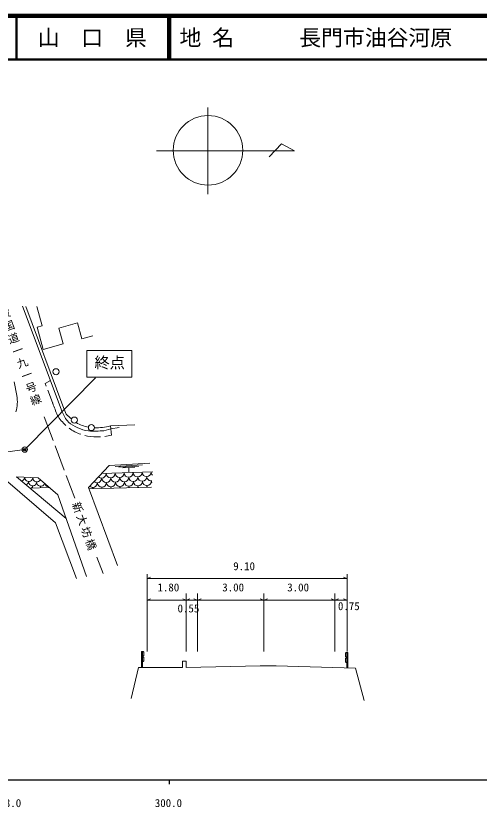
# Model space of a CAD drawing. Units: millimetres, scale not verified. Extents: x 40000 to 680000, y 20000 to 380000.
# Drawn here: x 332882 to 439046, y 198715 to 380000 of the extents above; entities that cross this region are included whole.
import ezdxf
from ezdxf.enums import TextEntityAlignment as Align

# ---------------------------------------------------------------- set-up
doc = ezdxf.new("R2010")
doc.units = ezdxf.units.MM
doc.header["$LTSCALE"] = 1000
doc.header["$PDMODE"] = 32
doc.header["$PDSIZE"] = 500
doc.linetypes.add('CHAIN', pattern=[18.5, 12, -1.5, 3.5, -1.5])
for name, color, linetype, lineweight in [('M-BGD', 7, 'Continuous', 13), ('M-BMK', 2, 'CHAIN', 13), ('M-TTL', 2, 'Continuous', 140), ('M-TTL-BAND', 7, 'Continuous', 25), ('M-TTL-LINE', 7, 'Continuous', 50), ('M-TTL-TXT', 7, 'Continuous', 13), ('M-WORK', 1, 'Continuous', 13)]:
    doc.layers.add(name, color=color, linetype=linetype, lineweight=lineweight)
doc.layers.add('M-OTRS', color=6, linetype='Continuous')
doc.styles.add('@ＭＳ ゴシック', font='')
doc.styles.add('ＭＳ ゴシック', font='')
doc.styles.get('@ＭＳ ゴシック').set_extended_font_data('@MS Gothic')
doc.styles.get('ＭＳ ゴシック').set_extended_font_data('MS Gothic')

msp = doc.modelspace()

# ---------------------------------------------------------------- linework, layer by layer
at = {"layer": 'M-BGD'}
msp.add_circle((334926, 280627), 600, dxfattribs=at)
at = {"layer": 'M-BMK'}
msp.add_line((307993, 277023), (334332, 280548), dxfattribs=at)
at = {"layer": 'M-OTRS'}
msp.add_point((334926, 280627), dxfattribs=at)
at = {"layer": 'M-TTL'}
msp.add_line((680000, 380000), (40000, 380000), dxfattribs=at)
at = {"layer": 'M-TTL-BAND'}
for p, q in [((40000, 205000), (579000, 205000)), ((368000, 205000), (368000, 204000))]:
    msp.add_line(p, q, dxfattribs=at)
at = {"layer": 'M-TTL-LINE'}
for p, q in [((333000, 380000), (333000, 370000)), ((367750, 380000), (367750, 370000)), ((368250, 380000), (368250, 370000)), ((40000, 370000), (680000, 370000))]:
    msp.add_line(p, q, dxfattribs=at)
at = {"layer": 'M-WORK'}
for p, q in [((376892, 359037), (376892, 339107)), ((334428, 313452), (343502, 289249)), ((335212, 313423), (343686, 290632)), ((337698, 313394), (338897, 309002)), ((338897, 309002), (337752, 308689)), ((339145, 303589), (337752, 308689)), ((347031, 309646), (342742, 308475)), ((342742, 308475), (343734, 304842)), ((348023, 306014), (347031, 309646)), ((348023, 306014), (350541, 306701)), ((339145, 303589), (343734, 304842)), ((332514, 296129), (333111, 292987)), ((335278, 280983), (351123, 297052)), ((339604, 295802), (340794, 296473)), ((339856, 295141), (339604, 295802)), ((341283, 291405), (340213, 294207)), ((343686, 290632), (344411, 288784)), ((339392, 288164), (341434, 282721)), ((353069, 284963), (354667, 285403)), ((354588, 286066), (360121, 286318)), ((354588, 286066), (354839, 283957)), ((354667, 285403), (356590, 285689)), ((341891, 281503), (343975, 275952)), ((354287, 277020), (363612, 277484)), ((349527, 271951), (354287, 277020)), ((355613, 276768), (361938, 277103)), ((356519, 276602), (361037, 276841)), ((357426, 276436), (360136, 276580)), ((358783, 276366), (358795, 275511)), ((341999, 263835), (329445, 274586)), ((338026, 274128), (333073, 274418)), ((333073, 274418), (344417, 264825)), ((342495, 270258), (338026, 274128)), ((344432, 274734), (346384, 269531)), ((352510, 275128), (364251, 275521)), ((336192, 271780), (340543, 271949)), ((356164, 254055), (349527, 271951)), ((363941, 272000), (349635, 271660)), ((349112, 251550), (342495, 270258)), ((346797, 251105), (341999, 263835)), ((351461, 256002), (352874, 252237)), ((362942, 252110), (362942, 234352)), ((408788, 252110), (408788, 234352)), ((362942, 251092), (363751, 251428)), ((362942, 251092), (408788, 251092)), ((408788, 251092), (407979, 251428)), ((371921, 247631), (371921, 234352)), ((374511, 247631), (374511, 234352)), ((389705, 247631), (389705, 234352)), ((405979, 247631), (405979, 234352)), ((362942, 246136), (363751, 246472)), ((362942, 246136), (408788, 246136)), ((371921, 246136), (371112, 246472)), ((371921, 246136), (372730, 246472)), ((374511, 246136), (373702, 246472)), ((374511, 246136), (375319, 246472)), ((389705, 246136), (388896, 246472)), ((389705, 246136), (390514, 246472)), ((405979, 246136), (405170, 246472)), ((405979, 246136), (406788, 246472)), ((408788, 246136), (407979, 246472)), ((361700, 230694), (361700, 234357)), ((361700, 234357), (361875, 234357)), ((361875, 230694), (361875, 234357)), ((361925, 234357), (362050, 234357)), ((362175, 234232), (362175, 233482)), ((408454, 234009), (408454, 233259)), ((408704, 234134), (408579, 234134)), ((408929, 234134), (408754, 234134)), ((408754, 230630), (408754, 234134)), ((408929, 230625), (408929, 234134)), ((361925, 232107), (362050, 232107)), ((362175, 232982), (362175, 232232)), ((371087, 230694), (371087, 232183)), ((371087, 232183), (371879, 232183)), ((371879, 230711), (371879, 232183)), ((408454, 232759), (408454, 232009)), ((359286, 223593), (360969, 230694)), ((360969, 230694), (371087, 230694)), ((371879, 230711), (388862, 231078)), ((388862, 231078), (392529, 231078)), ((392529, 231078), (410725, 230575)), ((408704, 231884), (408579, 231884)), ((410725, 230575), (412679, 223156))]:
    msp.add_line(p, q, dxfattribs=at)
msp.add_lwpolyline([(365122, 349072), (396738, 349072), (393773, 350655), (390923, 347692)], dxfattribs=at)
msp.add_lwpolyline([(349156, 303300), (359449, 303300), (359449, 297186), (349156, 297186)], close=True, dxfattribs=at)
for centre, radius in [((376921, 349189), 7965), ((342090, 298458), 700), ((346288, 287391), 700), ((350215, 285669), 700)]:
    msp.add_circle(centre, radius, dxfattribs=at)
for centre, radius, start, end in [((325507, 291605), 7729, 342.61289, 10.29771), ((391028, 309204), 52834, 199.68799, 199.85464), ((391028, 309204), 52834, 199.85464, 203.10665), ((351227, 293817), 10292, 211.30192, 228.00287), ((351360, 292485), 8498, 202.38331, 220.67037), ((348307, 292072), 5098, 220.16326, 238.79262), ((351181, 294862), 10096, 231.62986, 260.46755), ((351015, 293945), 8314, 238.81572, 259.65959), ((351227, 293817), 10292, 233.56985, 250.2708), ((350943, 306193), 21336, 266.14797, 275.7202), ((350895, 300463), 14863, 270.06679, 284.38817), ((351227, 293817), 10292, 255.83778, 259.10602), ((351476, 296998), 13467, 260.62198, 273.3855), ((351476, 296998), 13467, 277.64001, 284.46099), ((334002, 274363), 930, 282.91203, 356.64666), ((335859, 274255), 930, 176.64666, 356.64666), ((337716, 274146), 930, 176.64666, 330.81478), ((351522, 274062), 1032, 226.29882, 1.91675), ((352519, 275128), 1032, 226.45829, 1.91675), ((353585, 274131), 1032, 181.91675, 1.91675), ((354582, 275197), 1032, 181.91675, 1.91675), ((355648, 274200), 1032, 181.91675, 1.91675), ((356645, 275266), 1032, 181.91675, 1.91675), ((357711, 274269), 1032, 181.91675, 1.91675), ((358708, 275335), 1032, 181.91675, 1.91675), ((359773, 274338), 1032, 181.91675, 1.91675), ((360770, 275404), 1032, 181.91675, 1.91675), ((361836, 274407), 1032, 181.91675, 1.91675), ((362833, 275473), 1032, 181.91675, 1.91675), ((363899, 274476), 1032, 181.91675, 279.48511), ((364896, 275542), 1032, 181.91675, 226.56537), ((334876, 273380), 930, 296.20736, 356.64666), ((336733, 273271), 930, 176.64666, 356.64666), ((335750, 272397), 930, 319.24954, 356.64666), ((337608, 272288), 930, 176.64666, 211.38703), ((338591, 273163), 930, 176.64666, 341.85662), ((337608, 272288), 930, 333.06017, 356.64666), ((339465, 272180), 930, 176.64666, 199.25751), ((340448, 273054), 930, 195.4017, 262.82622), ((339465, 272180), 930, 345.18969, 353.891), ((341323, 272071), 930, 179.50823, 187.8806), ((350525, 272996), 1032, 226.13935, 1.91675), ((349528, 271930), 1032, 346.04535, 1.91675), ((351591, 271999), 1032, 181.91675, 197.83249), ((352588, 273065), 1032, 181.91675, 1.91675), ((351591, 271999), 1032, 344.88566, 1.91675), ((353654, 272068), 1032, 181.91675, 198.99916), ((354651, 273134), 1032, 181.91675, 1.91675), ((353654, 272068), 1032, 343.71899, 1.91675), ((355717, 272137), 1032, 181.91675, 200.17344), ((356714, 273203), 1032, 181.91675, 1.91675), ((355717, 272137), 1032, 342.54471, 1.91675), ((357780, 272206), 1032, 181.91675, 201.35598), ((358777, 273272), 1032, 181.91675, 1.91675), ((357780, 272206), 1032, 341.36217, 1.91675), ((359843, 272275), 1032, 181.91675, 202.54747), ((360839, 273341), 1032, 181.91675, 1.91675), ((359843, 272275), 1032, 340.17069, 1.91675), ((361905, 272344), 1032, 181.91675, 203.74864), ((362902, 273410), 1032, 181.91675, 1.91675), ((361905, 272344), 1032, 338.96951, 1.91675), ((363968, 272413), 1032, 181.91675, 204.96028), ((364965, 273479), 1032, 181.91675, 205.32302), ((362050, 234232), 125, 0, 90), ((408579, 234009), 125, 90, 180), ((362050, 233232), 125, 90, 270), ((362050, 233482), 125, 270, 0), ((362050, 232982), 125, 0, 90), ((362050, 232232), 125, 270, 0), ((408579, 233259), 125, 180, 270), ((408579, 232759), 125, 90, 180), ((408579, 233009), 125, 270, 90), ((408579, 232009), 125, 180, 270)]:
    msp.add_arc(centre, radius, start, end, dxfattribs=at)

# ---------------------------------------------------------------- texts
at = {"layer": 'M-TTL-BAND', "style": 'ＭＳ ゴシック'}
for s, p in [('263.0', (331000, 198195)), ('300.0', (367844, 198195))]:
    msp.add_text(s, height=1833, dxfattribs=at).set_placement(p, align=Align.BOTTOM_CENTER)
at = {"layer": 'M-TTL-TXT', "style": 'ＭＳ ゴシック'}
msp.add_text('山\u3000口\u3000県', height=3666, dxfattribs=at).set_placement((350375, 375000), align=Align.MIDDLE_CENTER)
msp.add_text('地 名      長門市油谷河原', height=3666, dxfattribs=at).set_placement((370380, 375000), align=Align.MIDDLE_LEFT)
at = {"layer": 'M-WORK', "style": 'ＭＳ ゴシック'}
msp.add_text('終点', height=2566, dxfattribs=at).set_placement((354382, 298498), align=Align.BOTTOM_CENTER)
for s, p in [('9.10', (382695, 252454)), ('1.80', (365334, 247594)), ('3.00', (380187, 247594)), ('3.00', (395070, 247594)), ('0.55', (369938, 242782)), ('0.75', (406687, 243306))]:
    msp.add_text(s, height=1833, dxfattribs=at).set_placement(p, align=Align.BOTTOM_LEFT)
at = {"layer": 'M-WORK', "char_height": 1833, "attachment_point": 6}
for s, insert, rotation, style in [('\\T1.2;一般国道一九一号線', (337857, 290369), 289.935, '@ＭＳ ゴシック'), ('\\T1.2;新大坊橋', (350551, 257203), 289.754, 'ＭＳ ゴシック')]:
    msp.add_mtext(s, dxfattribs=dict(at, insert=insert, rotation=rotation, style=style))

doc.saveas('drawing.dxf')
